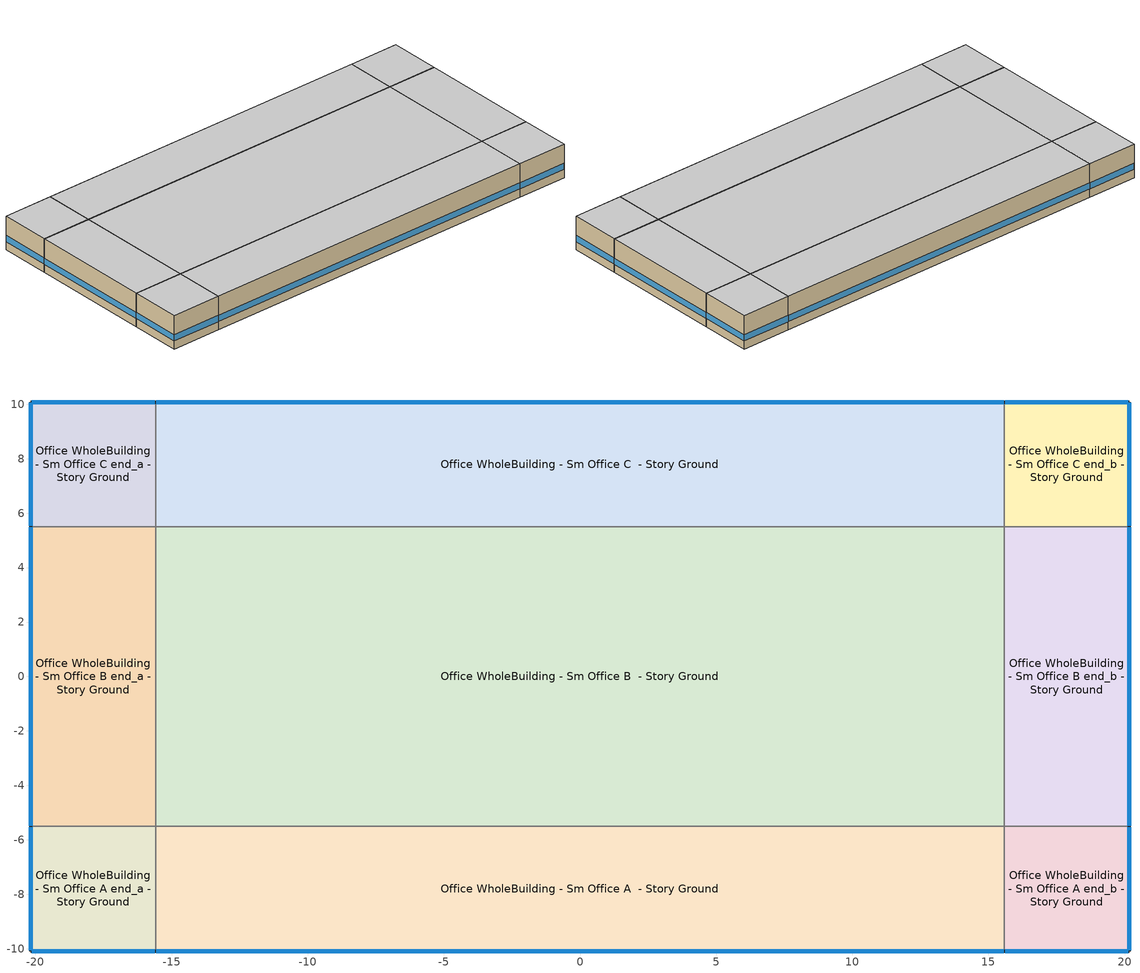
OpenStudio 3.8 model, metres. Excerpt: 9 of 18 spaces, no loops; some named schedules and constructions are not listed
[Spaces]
Office WholeBuilding - Sm Office A end_a - Story Ground
 floor ground (Foundation F 126 Perim 914 Area 209): -20.16,-10.08 -20.16,-5.51 -15.59,-5.51 -15.59,-10.08 z0
 wall outside: -20.16,-5.51 -20.16,-10.08 -15.59,-10.08 z0:3.05
 wall to Office WholeBuilding - Sm Office B end_a - Story Ground: -15.59,-5.51 -20.16,-5.51 z0:3.05
 wall to Office WholeBuilding - Sm Office A  - Story Ground: -15.59,-10.08 -15.59,-5.51 z0:3.05
 window (Window U-0.91 SHGC 0.53): -20.16,-5.53 -20.16,-10.05 / -20.14,-10.08 -15.61,-10.08 z0.76:1.32
 ceiling adiabatic (Typical Interior Ceiling): -15.59,-10.08 -15.59,-5.51 -20.16,-5.51 -20.16,-10.08 z3.05
Office WholeBuilding - Sm Office B end_a - Story Ground
 floor ground (Foundation F 126 Perim 1102 Area 5037): -20.16,-5.51 -20.16,5.51 -15.59,5.51 -15.59,-5.51 z0
 wall outside: -20.16,5.51 -20.16,-5.51 z0:3.05
 wall to Office WholeBuilding - Sm Office C end_a - Story Ground: -15.59,5.51 -20.16,5.51 z0:3.05
 wall to Office WholeBuilding - Sm Office B  - Story Ground: -15.59,-5.51 -15.59,5.51 z0:3.05
 window (Window U-0.91 SHGC 0.53): -20.16,5.48 -20.16,-5.48 z0.76:1.31
 ceiling adiabatic (Typical Interior Ceiling): -15.59,-5.51 -15.59,5.51 -20.16,5.51 -20.16,-5.51 z3.05
Office WholeBuilding - Sm Office C end_a - Story Ground
 floor ground (Foundation F 126 Perim 914 Area 209): -20.16,5.51 -20.16,10.08 -15.59,10.08 -15.59,5.51 z0
 wall outside: -15.59,10.08 -20.16,10.08 -20.16,5.51 z0:3.05
 wall to Office WholeBuilding - Sm Office C  - Story Ground: -15.59,5.51 -15.59,10.08 z0:3.05
 window (Window U-0.91 SHGC 0.53): -20.16,10.05 -20.16,5.53 / -15.61,10.08 -20.14,10.08 z0.76:1.32
 ceiling adiabatic (Typical Interior Ceiling): -15.59,5.51 -15.59,10.08 -20.16,10.08 -20.16,5.51 z3.05
Office WholeBuilding - Sm Office A  - Story Ground
 floor ground (Foundation F 126 Perim 3118 Area 14254): -15.59,-10.08 -15.59,-5.51 15.59,-5.51 15.59,-10.08 z0
 wall outside: -15.59,-10.08 15.59,-10.08 z0:3.05
 wall to Office WholeBuilding - Sm Office B  - Story Ground: 15.59,-5.51 -15.59,-5.51 z0:3.05
 wall to Office WholeBuilding - Sm Office A end_b - Story Ground: 15.59,-10.08 15.59,-5.51 z0:3.05
 window (Window U-0.91 SHGC 0.53): -15.56,-10.08 15.56,-10.08 z0.76:1.31
 ceiling adiabatic (Typical Interior Ceiling): 15.59,-10.08 15.59,-5.51 -15.59,-5.51 -15.59,-10.08 z3.05
Office WholeBuilding - Sm Office B  - Story Ground
 floor ground (Foundation F 126 Perim 0 Area 34347): -15.59,-5.51 -15.59,5.51 15.59,5.51 15.59,-5.51 z0
 wall to Office WholeBuilding - Sm Office C  - Story Ground: 15.59,5.51 -15.59,5.51 z0:3.05
 wall to Office WholeBuilding - Sm Office B end_b - Story Ground: 15.59,-5.51 15.59,5.51 z0:3.05
 ceiling adiabatic (Typical Interior Ceiling): 15.59,-5.51 15.59,5.51 -15.59,5.51 -15.59,-5.51 z3.05
Office WholeBuilding - Sm Office C  - Story Ground
 floor ground (Foundation F 126 Perim 3118 Area 14254): -15.59,5.51 -15.59,10.08 15.59,10.08 15.59,5.51 z0
 wall outside: 15.59,10.08 -15.59,10.08 z0:3.05
 wall to Office WholeBuilding - Sm Office C end_b - Story Ground: 15.59,5.51 15.59,10.08 z0:3.05
 window (Window U-0.91 SHGC 0.53): 15.56,10.08 -15.56,10.08 z0.76:1.31
 ceiling adiabatic (Typical Interior Ceiling): 15.59,5.51 15.59,10.08 -15.59,10.08 -15.59,5.51 z3.05
Office WholeBuilding - Sm Office A end_b - Story Ground
 floor ground (Foundation F 126 Perim 914 Area 209): 15.59,-10.08 15.59,-5.51 20.16,-5.51 20.16,-10.08 z0
 wall outside: 15.59,-10.08 20.16,-10.08 20.16,-5.51 z0:3.05
 wall to Office WholeBuilding - Sm Office B end_b - Story Ground: 20.16,-5.51 15.59,-5.51 z0:3.05
 window (Window U-0.91 SHGC 0.53): 15.61,-10.08 20.14,-10.08 / 20.16,-10.05 20.16,-5.53 z0.76:1.32
 ceiling adiabatic (Typical Interior Ceiling): 20.16,-10.08 20.16,-5.51 15.59,-5.51 15.59,-10.08 z3.05
Office WholeBuilding - Sm Office B end_b - Story Ground
 floor ground (Foundation F 126 Perim 1102 Area 5037): 15.59,-5.51 15.59,5.51 20.16,5.51 20.16,-5.51 z0
 wall outside: 20.16,-5.51 20.16,5.51 z0:3.05
 wall to Office WholeBuilding - Sm Office C end_b - Story Ground: 20.16,5.51 15.59,5.51 z0:3.05
 window (Window U-0.91 SHGC 0.53): 20.16,-5.48 20.16,5.48 z0.76:1.31
 ceiling adiabatic (Typical Interior Ceiling): 20.16,-5.51 20.16,5.51 15.59,5.51 15.59,-5.51 z3.05
Office WholeBuilding - Sm Office C end_b - Story Ground
 floor ground (Foundation F 126 Perim 914 Area 209): 15.59,5.51 15.59,10.08 20.16,10.08 20.16,5.51 z0
 wall outside: 20.16,5.51 20.16,10.08 15.59,10.08 z0:3.05
 window (Window U-0.91 SHGC 0.53): 20.14,10.08 15.61,10.08 / 20.16,5.53 20.16,10.05 z0.76:1.32
 ceiling adiabatic (Typical Interior Ceiling): 20.16,5.51 20.16,10.08 15.59,10.08 15.59,5.51 z3.05
[Site]
Yellowstone Lake_WY_USA: Latitude {deg}=44.54; Longitude {deg}=-110.42; Time Zone {hr}=-7; Elevation {m}=2388; Terrain=City
[Site:WaterMainsTemperature]
Calculation Method=Correlation; Annual Average Outdoor Air Temperature {C}=0.254167; Maximum Difference In Monthly Average Outdoor Air Temperatures {deltaC}=24.53
[SizingPeriod:DesignDay] Daily Dry-Bulb Temperature Range {deltaC}=16.5; Barometric Pressure {Pa}=75739; Wind Speed {m/s}=2.4; Wind Direction {deg}=230; Rain Indicator=No; Snow Indicator=No; Day of Month=21; Month=7; Day Type=SummerDesignDay; Daylight Saving Time Indicator=No; Dry-Bulb Temperature Range Modifier Type=DefaultMultipliers; Solar Model Indicator=ASHRAETau; ASHRAE Clear Sky Optical Depth for Beam Irradiance=0.269; ASHRAE Clear Sky Optical Depth for Diffuse Irradiance=2.574
Name | Maximum Dry-Bulb Temperature {C} | Humidity Condition Type | Wetbulb or DewPoint at Maximum Dry-Bulb {C}
Yellowstone Lake Ann Clg .4% Condns DB=>MWB 1 | 24.9 | Wetbulb | 11.4
Yellowstone Lake Ann Clg .4% Condns WB=>MDB 1 | 20.7 | Wetbulb | 13.4
Yellowstone Lake Ann Clg 1% Condns DB=>MWB 1 | 23 | Wetbulb | 10.8
Yellowstone Lake Ann Clg 2% Condns DP=>MDB 1 | 14.1 | Dewpoint | 7.9
[ClimateZones]
Climate Zone Institution Name 1=ASHRAE; Climate Zone Document Name 1=ANSI/ASHRAE Standard 169; Climate Zone Document Year 1=2006; Climate Zone Value 1=ASHRAE 169-2013-7A
[Building]
ComStock DOE Ref Pre-1980|SmallOffice: North Axis {deg}=135; Default Construction Set=ComStock DOE Ref Pre-1980 - Office - ASHRAE 169-2013-7A; Default Schedule Set=Building Default Schedule Set; Standards Building Type=Office
[Site:GroundTemperature:FCfactorMethod]
January Ground Temperature {C}=5.4; February Ground Temperature {C}=-2; March Ground Temperature {C}=-14.6; April Ground Temperature {C}=-16.9; May Ground Temperature {C}=-11.5; June Ground Temperature {C}=-6.2; July Ground Temperature {C}=4; August Ground Temperature {C}=13.4; September Ground Temperature {C}=18; October Ground Temperature {C}=19.7; November Ground Temperature {C}=17.9; December Ground Temperature {C}=12.3
[Construction:FfactorGroundFloor] F-Factor {W/m-K}=1.26344
Name | Area {m2} | PerimeterExposed {m}
Foundation F 126 Perim 914 Area 209 | 20.9032 | 9.144
Foundation F 126 Perim 1102 Area 5037 | 50.368 | 11.0166
Foundation F 126 Perim 0 Area 34347 | 343.468 | 0
Foundation F 126 Perim 3118 Area 14254 | 142.542 | 31.1772
[DefaultConstructionSet]
ComStock DOE Ref Pre-1980 - Office - ASHRAE 169-2013-7A: Default Exterior Surface Constructions=Default Surface Constructions 1; Default Interior Surface Constructions=Default Surface Constructions 2; Default Ground Contact Surface Constructions=Default Surface Constructions 3; Default Exterior SubSurface Constructions=Default Sub Surface Constructions 1; Default Interior SubSurface Constructions=Default Sub Surface Constructions 2; Interior Partition Construction=Typical Interior Partition
[DefaultSurfaceConstructions]
Name | Floor Construction | Wall Construction | Roof Ceiling Construction
Default Surface Constructions 1 | Typical Insulated Exterior Mass Floor | Typical Insulated Steel Framed Exterior Wall R-7.35 | Typical IEAD Roof R-16.67
Default Surface Constructions 2 | Typical Interior Floor | Typical Interior Wall | Typical Interior Ceiling
Default Surface Constructions 3 | Typical Insulated Carpeted 6in Slab Floor | Typical Insulated Basement Mass Wall
[Construction]
Typical Insulated Exterior Mass Floor: 4 in. Normalweight Concrete Floor, Typical Carpet Pad
Typical IEAD Roof R-16.67: Roof Membrane, Typical Insulation R-15.55, Metal Roof Surface
Typical Interior Floor: 100mm Normalweight concrete floor, CP02 CARPET PAD
Typical Interior Wall: G01 13mm gypsum board, G01 13mm gypsum board
Typical Interior Ceiling: CP02 CARPET PAD, 100mm Normalweight concrete floor
Typical Insulated Carpeted 6in Slab Floor: 6 in. Normalweight Concrete Floor, Typical Carpet Pad
Typical Insulated Basement Mass Wall: 8 in. Concrete Block Basement Wall
U 0.62 SHGC 0.41 Simple Glazing Window U-0.62 SHGC 0.41: U 0.62 SHGC 0.41 Simple Glazing U-0.62 SHGC 0.41
U 0.62 SHGC 0.41 Simple Glazing Window U-0.62 SHGC 0.41 1: U 0.62 SHGC 0.41 Simple Glazing U-0.62 SHGC 0.41 1
Typical Insulated Metal Door: F08 Metal surface, Typical Insulation R-5.17
U 0.88 SHGC 0.16 Sgl Ref-A-L Clr 6mm: REF A CLEAR LO 6MM
Typical Overhead Door: Typical Insulation R-5.17
Typical Interior Window: Clear 3mm
Typical Interior Door; Typical Interior Partition: G05 25mm wood
Typical Insulated Steel Framed Exterior Wall R-7.35: 25mm Stucco, 5/8 in. Gypsum Board, Typical Insulation R-5.17, 5/8 in. Gypsum Board
Window U-0.91 SHGC 0.53: Simple Glazing Single - No LowE - Tinted/Reflective - Wood
[Material] Thermal Absorptance=0.9
Name | Roughness | Thickness {m} | Conductivity {W/m-K} | Density {kg/m3} | Specific Heat {J/kg-K} | Solar Absorptance | Visible Absorptance
4 in. Normalweight Concrete Floor | MediumRough | 0.1016 | 2.31 | 2322 | 832 | 0.7 | 0.7
Roof Membrane | VeryRough | 0.0095 | 0.16 | 1121.29 | 1460 | 0.7 | 0.7
Metal Roof Surface; F08 Metal surface | Smooth | 0.0008 | 45.28 | 7824 | 500 | 0.7 | 0.7
100mm Normalweight concrete floor | MediumRough | 0.1016 | 2.31045 | 2322 | 832.557 | 0.7 | 0.7
G01 13mm gypsum board | Smooth | 0.0127 | 0.160031 | 800.001 | 1090.73 | 0.7 | 0.5
6 in. Normalweight Concrete Floor | MediumRough | 0.1524 | 2.31 | 2322 | 832 | 0.7 | 0.7
8 in. Concrete Block Basement Wall | MediumRough | 0.2032 | 1.326 | 1842 | 912 | 0.7 | 0.7
G05 25mm wood | MediumSmooth | 0.0254 | 0.15 | 608 | 1630 | 0.5 | 0.5
25mm Stucco | Smooth | 0.0254 | 0.72 | 1856 | 840 | 0.7 | 0.7
5/8 in. Gypsum Board | MediumSmooth | 0.0159 | 0.16 | 800 | 1090 | 0.7 | 0.7
[Material:NoMass] Roughness=Smooth; Thermal Absorptance=0.9; Solar Absorptance=0.7
Name | Thermal Resistance {m2-K/W} | Visible Absorptance
Typical Carpet Pad; CP02 CARPET PAD | 0.21648 | 0.8
Typical Insulation R-15.55 | 2.73841 | 0.7
Typical Insulation R-5.17 | 0.911206 | 0.7
[DefaultSubSurfaceConstructions]
Name | Fixed Window Construction | Operable Window Construction | Door Construction | Glass Door Construction | Overhead Door Construction | Tubular Daylight Dome Construction | Tubular Daylight Diffuser Construction
Default Sub Surface Constructions 1 | U 0.62 SHGC 0.41 Simple Glazing Window U-0.62 SHGC 0.41 | U 0.62 SHGC 0.41 Simple Glazing Window U-0.62 SHGC 0.41 1 | Typical Insulated Metal Door | U 0.88 SHGC 0.16 Sgl Ref-A-L Clr 6mm | Typical Overhead Door | Typical Interior Window | Typical Interior Window
Default Sub Surface Constructions 2 | Typical Interior Window | Typical Interior Window | Typical Interior Door
[WindowMaterial:SimpleGlazingSystem]
Name | U-Factor {W/m2-K} | Solar Heat Gain Coefficient | Visible Transmittance
U 0.62 SHGC 0.41 Simple Glazing U-0.62 SHGC 0.41; U 0.62 SHGC 0.41 Simple Glazing U-0.62 SHGC 0.41 1 | 3.52052 | 0.41 | 0.32
Simple Glazing Single - No LowE - Tinted/Reflective - Wood | 5.16722 | 0.525 | 0.436
[WindowMaterial:Glazing] Optical Data Type=SpectralAverage; Infrared Transmittance at Normal Incidence=0; Front Side Infrared Hemispherical Emissivity=0.84; Conductivity {W/m-K}=0.9; Dirt Correction Factor for Solar and Visible Transmittance=1; Solar Diffusing=No
Name | Thickness {m} | Solar Transmittance at Normal Incidence | Front Side Solar Reflectance at Normal Incidence | Back Side Solar Reflectance at Normal Incidence | Visible Transmittance at Normal Incidence | Front Side Visible Reflectance at Normal Incidence | Back Side Visible Reflectance at Normal Incidence | Back Side Infrared Hemispherical Emissivity
REF A CLEAR LO 6MM | 0.006 | 0.066 | 0.341 | 0.493 | 0.08 | 0.41 | 0.37 | 0.4
Clear 3mm | 0.003 | 0.837 | 0.075 | 0.075 | 0.898 | 0.081 | 0.081 | 0.84
[SpaceType]
Office WholeBuilding - Sm Office - ComStock DOE Ref Pre-1980: Default Schedule Set=Office WholeBuilding - Sm Office Schedule Set; Design Specification Outdoor Air Object=Office WholeBuilding - Sm Office Ventilation; Standards Building Type=Office; Standards Space Type=WholeBuilding - Sm Office
[BuildingStory]
Story Ground: Nominal Z Coordinate {m}=0; Nominal Floor to Floor Height {m}=3.048
[Space] Space Type=Office WholeBuilding - Sm Office - ComStock DOE Ref Pre-1980; Building Story=Story Ground
Name | Thermal Zone
Office WholeBuilding - Sm Office A end_a - Story Ground | Zone Office WholeBuilding - Sm Office A end_a - Story Ground
Office WholeBuilding - Sm Office B end_a - Story Ground | Zone Office WholeBuilding - Sm Office B end_a - Story Ground
Office WholeBuilding - Sm Office C end_a - Story Ground | Zone Office WholeBuilding - Sm Office C end_a - Story Ground
Office WholeBuilding - Sm Office A  - Story Ground | Zone Office WholeBuilding - Sm Office A  - Story Ground
Office WholeBuilding - Sm Office B  - Story Ground | Zone Office WholeBuilding - Sm Office B  - Story Ground
Office WholeBuilding - Sm Office C  - Story Ground | Zone Office WholeBuilding - Sm Office C  - Story Ground
Office WholeBuilding - Sm Office A end_b - Story Ground | Zone Office WholeBuilding - Sm Office A end_b - Story Ground
Office WholeBuilding - Sm Office B end_b - Story Ground | Zone Office WholeBuilding - Sm Office B end_b - Story Ground
Office WholeBuilding - Sm Office C end_b - Story Ground | Zone Office WholeBuilding - Sm Office C end_b - Story Ground
[ThermalZone] Multiplier=1; Use Ideal Air Loads=No
Name | Thermostat
Zone Office WholeBuilding - Sm Office A end_a - Story Ground | Office WholeBuilding - Sm Office - ComStock DOE Ref Pre-1980 Thermostat 2
Zone Office WholeBuilding - Sm Office B end_a - Story Ground | Office WholeBuilding - Sm Office - ComStock DOE Ref Pre-1980 Thermostat 8
Zone Office WholeBuilding - Sm Office C end_a - Story Ground | Office WholeBuilding - Sm Office - ComStock DOE Ref Pre-1980 Thermostat 14
Zone Office WholeBuilding - Sm Office A  - Story Ground | Office WholeBuilding - Sm Office - ComStock DOE Ref Pre-1980 Thermostat
Zone Office WholeBuilding - Sm Office B  - Story Ground | Office WholeBuilding - Sm Office - ComStock DOE Ref Pre-1980 Thermostat 6
Zone Office WholeBuilding - Sm Office C  - Story Ground | Office WholeBuilding - Sm Office - ComStock DOE Ref Pre-1980 Thermostat 12
Zone Office WholeBuilding - Sm Office A end_b - Story Ground | Office WholeBuilding - Sm Office - ComStock DOE Ref Pre-1980 Thermostat 4
Zone Office WholeBuilding - Sm Office B end_b - Story Ground | Office WholeBuilding - Sm Office - ComStock DOE Ref Pre-1980 Thermostat 10
Zone Office WholeBuilding - Sm Office C end_b - Story Ground | Office WholeBuilding - Sm Office - ComStock DOE Ref Pre-1980 Thermostat 16
[People]
Office WholeBuilding - Sm Office People: People Definition=Office WholeBuilding - Sm Office People Definition; Space or SpaceType=Office WholeBuilding - Sm Office - ComStock DOE Ref Pre-1980; Work Efficiency Schedule=Work Efficiency Schedule; Clothing Insulation Schedule=Clothing Schedule; Air Velocity Schedule=Air Velocity Schedule; Multiplier=1
[ElectricEquipment:Definition]
Elevator Lift Motor: Design Level Calculation Method=EquipmentLevel; Design Level {W}=14610; Fraction Latent=0; Fraction Radiant=0; Fraction Lost=1
[ElectricEquipment]
Name | Electric Equipment Definition | Space or SpaceType | Schedule | Multiplier
Office WholeBuilding - Sm Office Elec Equip | Office WholeBuilding - Sm Office Elec Equip Definition | Office WholeBuilding - Sm Office - ComStock DOE Ref Pre-1980 | Office BLDG_EQUIP_EndUseData BPR Adjusted
2 Elevator Lift Motors | Elevator Lift Motor | Office WholeBuilding - Sm Office B  - Story Ground | Elevator Schedule 1 | 2
[DesignSpecification:OutdoorAir]
Office WholeBuilding - Sm Office Ventilation: Outdoor Air Method=Sum; Outdoor Air Flow per Person {m3/s-person}=0.00943895
[DefaultScheduleSet]
Name | Number of People Schedule | People Activity Level Schedule | Lighting Schedule | Electric Equipment Schedule | Infiltration Schedule | Hours of Operation Schedule
Office WholeBuilding - Sm Office Schedule Set | Small Office Bldg Occ | Small Office Activity | Office BLDG_LIGHT_EndUseData | Office BLDG_EQUIP_EndUseData | Small Office Infil Quarter On
Building Default Schedule Set |  |  |  |  |  | Building Hours of Operation NonResidential
[Exterior:Lights:Definition]
Name | Design Level {W}
Parking Areas and Drives Def (W/ft^2) | 0.0497494
Building Facades Def (W/ft^2) | 0.25
Main Entries Def (W/ft) | 30
Other Doors Def (W/ft) | 25
[Exterior:Lights] Schedule=Always On Discrete; Control Option=AstronomicalClock
Name | Exterior Lights Definition | Multiplier
Parking Areas and Drives | Parking Areas and Drives Def (W/ft^2) | 28350
Building Facades | Building Facades Def (W/ft^2) | 3968.63
Main Entries | Main Entries Def (W/ft) | 14
Other Doors | Other Doors Def (W/ft) | 7
[ThermostatSetpoint:DualSetpoint] Heating Setpoint Temperature Schedule=Small Office HtgSetp; Cooling Setpoint Temperature Schedule=Small Office ClgSetp
Office WholeBuilding - Sm Office - ComStock DOE Ref Pre-1980 Thermostat; Office WholeBuilding - Sm Office - ComStock DOE Ref Pre-1980 Thermostat 2; Office WholeBuilding - Sm Office - ComStock DOE Ref Pre-1980 Thermostat 4; Office WholeBuilding - Sm Office - ComStock DOE Ref Pre-1980 Thermostat 6; Office WholeBuilding - Sm Office - ComStock DOE Ref Pre-1980 Thermostat 8; Office WholeBuilding - Sm Office - ComStock DOE Ref Pre-1980 Thermostat 10; Office WholeBuilding - Sm Office - ComStock DOE Ref Pre-1980 Thermostat 12; Office WholeBuilding - Sm Office - ComStock DOE Ref Pre-1980 Thermostat 14; Office WholeBuilding - Sm Office - ComStock DOE Ref Pre-1980 Thermostat 16
[InternalMass:Definition]
Internal Mass Definition 2: Construction=InteriorFurnishings 1; Design Level Calculation Method=SurfaceArea/Area; Surface Area per Space Floor Area=2
[InternalMass] Internal Mass Definition=Internal Mass Definition 2; Multiplier=1
Name | Space or SpaceType
Office WholeBuilding - Sm Office A end_a - Story Ground Mass | Office WholeBuilding - Sm Office A end_a - Story Ground
Office WholeBuilding - Sm Office B end_a - Story Ground Mass | Office WholeBuilding - Sm Office B end_a - Story Ground
Office WholeBuilding - Sm Office C end_a - Story Ground Mass | Office WholeBuilding - Sm Office C end_a - Story Ground
Office WholeBuilding - Sm Office B  - Story Ground Mass | Office WholeBuilding - Sm Office B  - Story Ground
Office WholeBuilding - Sm Office A  - Story Ground Mass | Office WholeBuilding - Sm Office A  - Story Ground
Office WholeBuilding - Sm Office C end_b - Story Ground Mass | Office WholeBuilding - Sm Office C end_b - Story Ground
Office WholeBuilding - Sm Office C  - Story Ground Mass | Office WholeBuilding - Sm Office C  - Story Ground
Office WholeBuilding - Sm Office A end_b - Story Ground Mass | Office WholeBuilding - Sm Office A end_b - Story Ground
Office WholeBuilding - Sm Office B end_b - Story Ground Mass | Office WholeBuilding - Sm Office B end_b - Story Ground
[SpaceInfiltration:DesignFlowRate] Design Flow Rate Calculation Method=Flow/ExteriorArea; Flow per Exterior Surface Area {m3/s-m2}=0.00144649; Velocity Term Coefficient=0
Name | Space or SpaceType | Schedule | Constant Term Coefficient | Temperature Term Coefficient | Velocity Squared Term Coefficient
Office WholeBuilding - Sm Office A end_a - Story Ground HVAC On Infiltration | Office WholeBuilding - Sm Office A end_a - Story Ground | Infiltration HVAC On Schedule | 0.0488 | 0.0076 | 0.092
Office WholeBuilding - Sm Office A end_a - Story Ground HVAC Off Infiltration | Office WholeBuilding - Sm Office A end_a - Story Ground | Infiltration HVAC Off Schedule | 0 | 0.0152 | 0.0947
Office WholeBuilding - Sm Office B end_a - Story Ground HVAC On Infiltration | Office WholeBuilding - Sm Office B end_a - Story Ground | Infiltration HVAC On Schedule | 0.0488 | 0.0076 | 0.092
Office WholeBuilding - Sm Office B end_a - Story Ground HVAC Off Infiltration | Office WholeBuilding - Sm Office B end_a - Story Ground | Infiltration HVAC Off Schedule | 0 | 0.0152 | 0.0947
Office WholeBuilding - Sm Office C end_a - Story Ground HVAC On Infiltration | Office WholeBuilding - Sm Office C end_a - Story Ground | Infiltration HVAC On Schedule | 0.0488 | 0.0076 | 0.092
Office WholeBuilding - Sm Office C end_a - Story Ground HVAC Off Infiltration | Office WholeBuilding - Sm Office C end_a - Story Ground | Infiltration HVAC Off Schedule | 0 | 0.0152 | 0.0947
Office WholeBuilding - Sm Office A  - Story Ground HVAC On Infiltration | Office WholeBuilding - Sm Office A  - Story Ground | Infiltration HVAC On Schedule | 0.0488 | 0.0076 | 0.092
Office WholeBuilding - Sm Office A  - Story Ground HVAC Off Infiltration | Office WholeBuilding - Sm Office A  - Story Ground | Infiltration HVAC Off Schedule | 0 | 0.0152 | 0.0947
Office WholeBuilding - Sm Office C end_b - Story Ground HVAC On Infiltration | Office WholeBuilding - Sm Office C end_b - Story Ground | Infiltration HVAC On Schedule | 0.0488 | 0.0076 | 0.092
Office WholeBuilding - Sm Office C end_b - Story Ground HVAC Off Infiltration | Office WholeBuilding - Sm Office C end_b - Story Ground | Infiltration HVAC Off Schedule | 0 | 0.0152 | 0.0947
Office WholeBuilding - Sm Office C  - Story Ground HVAC On Infiltration | Office WholeBuilding - Sm Office C  - Story Ground | Infiltration HVAC On Schedule | 0.0488 | 0.0076 | 0.092
Office WholeBuilding - Sm Office C  - Story Ground HVAC Off Infiltration | Office WholeBuilding - Sm Office C  - Story Ground | Infiltration HVAC Off Schedule | 0 | 0.0152 | 0.0947
Office WholeBuilding - Sm Office A end_b - Story Ground HVAC On Infiltration | Office WholeBuilding - Sm Office A end_b - Story Ground | Infiltration HVAC On Schedule | 0.0488 | 0.0076 | 0.092
Office WholeBuilding - Sm Office A end_b - Story Ground HVAC Off Infiltration | Office WholeBuilding - Sm Office A end_b - Story Ground | Infiltration HVAC Off Schedule | 0 | 0.0152 | 0.0947
Office WholeBuilding - Sm Office B end_b - Story Ground HVAC On Infiltration | Office WholeBuilding - Sm Office B end_b - Story Ground | Infiltration HVAC On Schedule | 0.0488 | 0.0076 | 0.092
Office WholeBuilding - Sm Office B end_b - Story Ground HVAC Off Infiltration | Office WholeBuilding - Sm Office B end_b - Story Ground | Infiltration HVAC Off Schedule | 0 | 0.0152 | 0.0947
